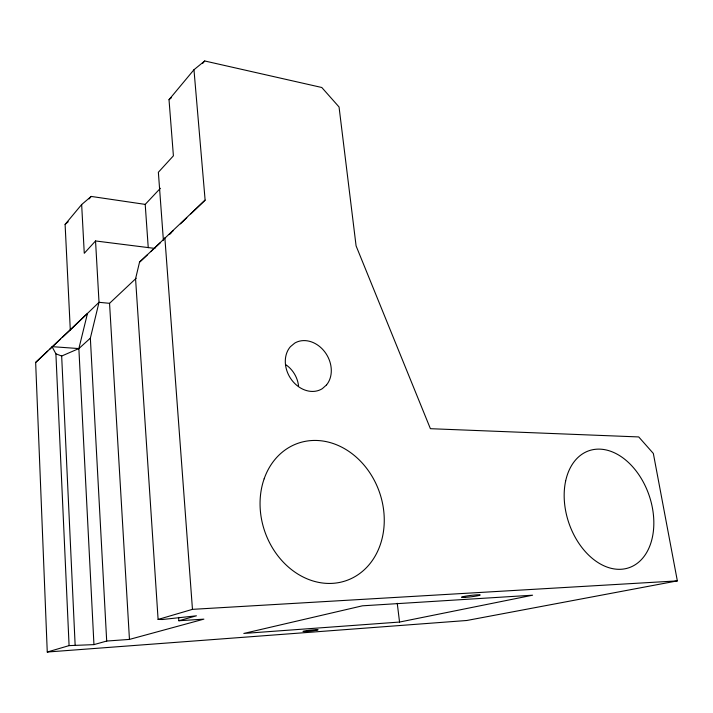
<?xml version="1.0" encoding="UTF-8"?>
<svg xmlns="http://www.w3.org/2000/svg" width="713" height="713" viewBox="0 0 713 713"><rect width="100%" height="100%" fill="white"/><g stroke="black" fill="none" stroke-linecap="round" stroke-linejoin="round"><path stroke-width="1.07" d="M47.263 652.03L69.081 645.621L93.947 644.623L78.867 348.577L87.494 313.408L35.65 362.445L47.263 652.03L466.774 620.488L677.35 580.881L653.34 453.459L638.732 436.935L430.402 428.691L356.09 245.896L339.049 106.968L321.795 87.494L204.72 60.97L193.972 69.731L205.121 200.112L139.534 262.17L135.568 278.783L158.099 619.445L162.386 619.508L196.423 615.809L178.856 620.747L178.624 617.413M93.947 644.623L106.692 641.049L90.355 338.158L99.018 302.312L95.542 240.958L154.935 248.427M62.236 337.525L70.293 329.976L65.106 224.408L81.656 204.542L91.211 196.431L145.211 204.39L160.398 188.268M163.393 240.308L158.366 172.27L173.402 155.826L169.017 99.686L193.972 69.731M89.116 198.936L91.211 196.431M202.617 63.475L204.72 60.97M95.542 240.958L84.268 253.293L81.656 204.542M70.293 329.976L99.018 302.312L109.552 303.319L136.174 278.257M169.578 234.354L171.12 232.866M180.442 223.882L186.806 217.75M190.79 213.918L205.121 200.112M35.65 362.445L47.735 351.117M49.349 349.611L60.623 339.04M139.534 262.17L147.555 254.675M150.764 251.671L160.398 242.67M169.222 234.417L173.232 230.673M78.867 348.577L52.022 346.643L55.899 353.791L61.666 356.037L78.867 348.577L90.355 338.158M65.106 224.408L68.225 221.752M169.017 99.686L171.45 97.69M158.099 619.445L192.465 609.348L677.35 580.881M106.692 641.049L129.454 639.409L203.882 619.142L178.856 620.747M399.547 622.057L532.584 595.203L362.409 605.818L243.81 633.447L399.547 622.057L397.248 603.278M164.863 237.723L192.465 609.348M145.211 204.39L148.242 247.687M109.552 303.319L129.454 639.409M61.666 356.037L75.132 644.953M55.899 353.791L69.081 645.621M285.539 364.512A25.436 21.114 59.3 0 1 298.551 386.018M326.563 384.886L322.338 388.647A26.631 21.595 59.4 0 1 291.849 380.172A26.631 21.595 59.4 0 1 290.414 346.696L294.781 343.069A26.631 21.595 59.4 0 1 324.772 351.874A26.631 21.595 59.4 0 1 326.563 384.886M464.956 597.378A9.465 0.704 -6.9 0 0 480.134 595.105A9.465 0.704 -6.9 0 0 467.47 595.863A9.465 0.704 -6.9 0 0 464.956 597.378M306.572 631.451A7.691 0.472 -6.3 0 0 318.15 629.775A7.691 0.472 -6.3 0 0 306.786 630.613A7.691 0.472 -6.3 0 0 306.572 631.451M264.149 478.806A72.788 60.605 70.3 0 0 331.937 583.386A72.788 60.605 70.3 0 0 370.377 473.628A72.788 60.605 70.3 0 0 264.149 478.806M565.641 481.025A61.826 42.432 71.2 0 0 620.818 569.286A61.826 42.432 71.2 0 0 640.577 477.371A61.826 42.432 71.2 0 0 565.641 481.025"/></g></svg>
